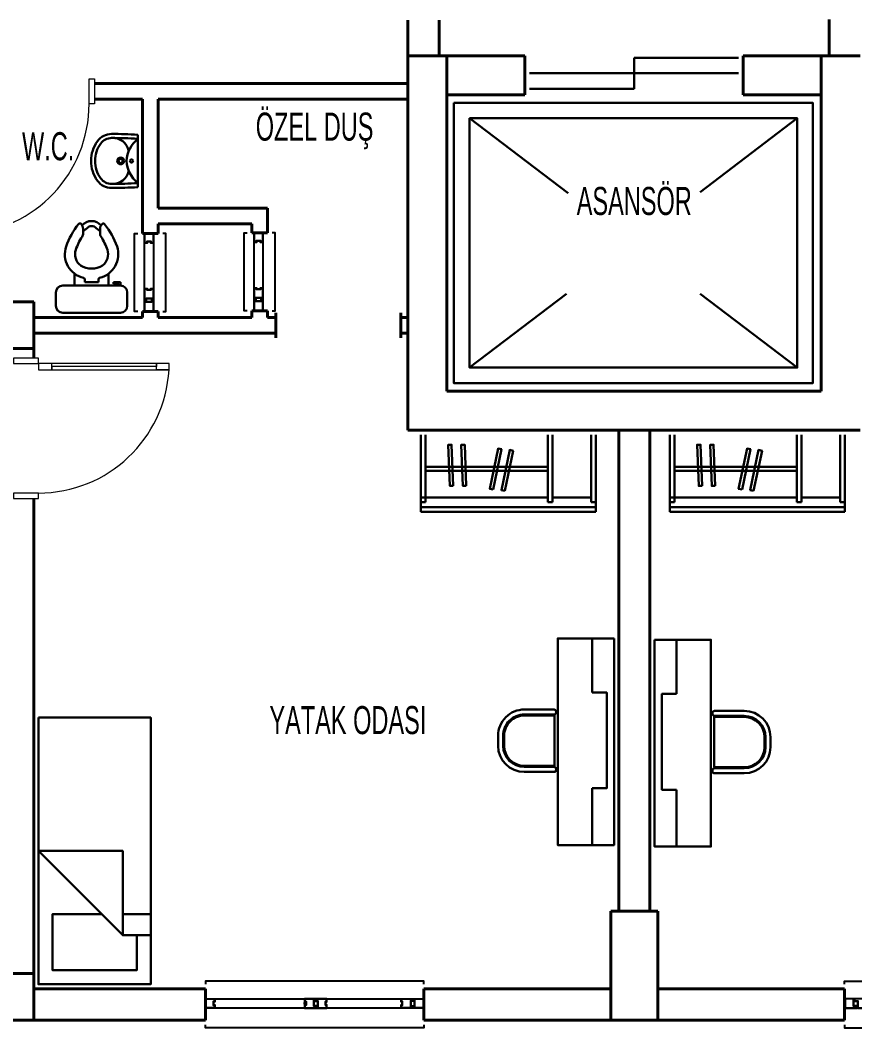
# Model space of a CAD drawing. Header units: millimetres. Extents: x 38 to 2313, y 33 to 1283.
# Drawn here: x 782 to 1317, y 33 to 679 of the extents above; entities that cross this region are included whole.
import ezdxf

# ---------------------------------------------------------------- set-up
doc = ezdxf.new("R2010")
doc.units = ezdxf.units.MM
for name, color, linetype, lineweight in [('duvar_40', 45, 'Continuous', 40), ('PENC_25', 74, 'Continuous', 25), ('TEF', 145, 'Continuous', 30), ('yazı', 253, 'Continuous', 20)]:
    doc.layers.add(name, color=color, linetype=linetype, lineweight=lineweight)
doc.styles.add('ARIAL', font='Arial')

# ---------------------------------------------------------------- blocks, each defined once
blk = doc.blocks.new('3')
at = {"layer": 'duvar_40', "linetype": 'ByBlock', "flags": 128}
for points in [[(900.420829, 37.915077), (900.420829, 57.915077)], [(1040.420829, 37.915077), (1040.420829, 57.915077)]]:
    blk.add_lwpolyline(points, dxfattribs=at)
at = {"layer": 'PENC_25'}
for p, q in [((906.396052, 51.706595), (1025.881829, 51.706595)), ((1025.881829, 45.706592), (906.396052, 45.706592))]:
    blk.add_line(p, q, dxfattribs=at)
at = {"layer": 'PENC_25', "flags": 128}
for points in [[(1040.420829, 60.915077), (1040.420829, 62.915077), (900.420829, 62.915077), (900.420829, 60.915077)], [(1040.420829, 34.915077), (1040.420829, 32.99811), (900.420829, 32.99811), (900.420829, 34.915077)]]:
    blk.add_lwpolyline(points, dxfattribs=at)
for points in [[(900.420829, 51.706595), (900.420829, 45.706592), (900.420829, 45.706592)], [(906.396052, 45.706592), (900.420829, 45.706592), (900.420829, 51.706595), (906.396052, 51.706595), (906.396052, 49.706594), (905.696052, 49.706594), (905.696052, 47.706594), (906.396052, 47.706594)], [(964.058181, 45.706592), (972.058184, 45.706592), (972.058184, 47.206594), (970.058183, 47.206594), (970.058183, 51.706595), (964.058181, 51.706595), (964.058181, 49.706594), (964.758181, 49.706594), (964.758181, 47.706594), (964.058181, 47.706594)], [(978.358186, 51.706595), (970.358183, 51.706595), (970.358183, 50.206594), (972.358184, 50.206594), (972.358184, 45.706592), (978.358186, 45.706592), (978.358186, 47.706594), (977.658186, 47.706594), (977.658186, 49.706594), (978.358186, 49.706594)], [(1025.881829, 51.706595), (1034.096047, 51.706595), (1034.096047, 50.206594), (1032.096046, 50.206594), (1032.096046, 45.706592), (1025.881829, 45.706592), (1025.881829, 47.706594), (1026.581829, 47.706594), (1026.581829, 49.706594), (1025.881829, 49.706594)], [(1040.420829, 45.706592), (1032.396046, 45.706592), (1032.396046, 47.206594), (1034.396047, 47.206594), (1034.396047, 51.706595), (1040.420829, 51.706595), (1040.420829, 48.706594)], [(1040.420829, 51.706595), (1040.420829, 45.706592)], [(906.196052, 45.906592), (900.596048, 45.906592), (900.596048, 51.506595), (906.196052, 51.506595), (906.196052, 49.906594), (905.496052, 49.906594), (905.496052, 47.506594), (906.196052, 47.506594)], [(963.858181, 49.206594), (964.758181, 49.206594), (964.758181, 48.206594), (963.858181, 48.206594)], [(964.258181, 45.906592), (971.858184, 45.906592), (971.858184, 47.006594), (969.858183, 47.006594), (969.858183, 51.506595), (964.258181, 51.506595), (964.258181, 49.906594), (964.958181, 49.906594), (964.958181, 47.506594), (964.258181, 47.506594)], [(978.158186, 51.506595), (970.558183, 51.506595), (970.558183, 50.406594), (972.558184, 50.406594), (972.558184, 45.906592), (978.158186, 45.906592), (978.158186, 47.506594), (977.458186, 47.506594), (977.458186, 49.906594), (978.158186, 49.906594)], [(1026.081829, 51.506595), (1033.896047, 51.506595), (1033.896047, 50.406594), (1031.896046, 50.406594), (1031.896046, 45.906592), (1026.081829, 45.906592), (1026.081829, 47.506594), (1026.781829, 47.506594), (1026.781829, 49.906594), (1026.081829, 49.906594)], [(1039.996049, 45.906592), (1032.596046, 45.906592), (1032.596046, 47.006594), (1034.596047, 47.006594), (1034.596047, 51.506595), (1039.996049, 51.506595), (1039.996049, 49.906594), (1039.996049, 47.506594)]]:
    blk.add_lwpolyline(points, close=True, dxfattribs=at)
blk = doc.blocks.new('4')
at = {"layer": 'duvar_40', "linetype": 'ByBlock', "flags": 128}
for points in [[(1310.090855, 37.915077), (1310.090855, 57.915077)], [(1440.402422, 37.915077), (1440.402422, 57.915077)]]:
    blk.add_lwpolyline(points, dxfattribs=at)
at = {"layer": 'PENC_25'}
for p, q in [((1444.115632, 51.706595), (1324.629854, 51.706595)), ((1324.629854, 45.706592), (1444.115632, 45.706592))]:
    blk.add_line(p, q, dxfattribs=at)
at = {"layer": 'PENC_25', "flags": 128}
for points in [[(1310.090855, 60.915077), (1310.090855, 62.915077), (1450.090855, 62.915077), (1450.090855, 60.915077)], [(1310.090855, 34.915077), (1310.090855, 32.99811), (1450.090855, 32.99811), (1450.090855, 34.915077)]]:
    blk.add_lwpolyline(points, dxfattribs=at)
for points in [[(1310.090855, 51.706595), (1310.090855, 45.706592)], [(1310.090855, 45.706592), (1318.115638, 45.706592), (1318.115638, 47.206594), (1316.115637, 47.206594), (1316.115637, 51.706595), (1310.090855, 51.706595), (1310.090855, 48.706594)], [(1324.629854, 51.706595), (1316.415637, 51.706595), (1316.415637, 50.206594), (1318.415638, 50.206594), (1318.415638, 45.706592), (1324.629854, 45.706592), (1324.629854, 47.706594), (1323.929854, 47.706594), (1323.929854, 49.706594), (1324.629854, 49.706594)], [(1372.153497, 51.706595), (1380.1535, 51.706595), (1380.1535, 50.206594), (1378.153499, 50.206594), (1378.153499, 45.706592), (1372.153497, 45.706592), (1372.153497, 47.706594), (1372.853497, 47.706594), (1372.853497, 49.706594), (1372.153497, 49.706594)], [(1386.453503, 45.706592), (1378.453499, 45.706592), (1378.453499, 47.206594), (1380.4535, 47.206594), (1380.4535, 51.706595), (1386.453503, 51.706595), (1386.453503, 49.706594), (1385.753503, 49.706594), (1385.753503, 47.706594), (1386.453503, 47.706594)], [(1444.115632, 45.706592), (1450.090855, 45.706592), (1450.090855, 51.706595), (1444.115632, 51.706595), (1444.115632, 49.706594), (1444.815632, 49.706594), (1444.815632, 47.706594), (1444.115632, 47.706594)], [(1450.090855, 51.706595), (1450.090855, 45.706592), (1450.090855, 45.706592)], [(1310.515635, 45.906592), (1317.915638, 45.906592), (1317.915638, 47.006594), (1315.915637, 47.006594), (1315.915637, 51.506595), (1310.515635, 51.506595), (1310.515635, 49.906594), (1310.515635, 47.506594)], [(1324.429854, 51.506595), (1316.615637, 51.506595), (1316.615637, 50.406594), (1318.615638, 50.406594), (1318.615638, 45.906592), (1324.429854, 45.906592), (1324.429854, 47.506594), (1323.729854, 47.506594), (1323.729854, 49.906594), (1324.429854, 49.906594)], [(1372.353497, 51.506595), (1379.9535, 51.506595), (1379.9535, 50.406594), (1377.953499, 50.406594), (1377.953499, 45.906592), (1372.353497, 45.906592), (1372.353497, 47.506594), (1373.053497, 47.506594), (1373.053497, 49.906594), (1372.353497, 49.906594)], [(1386.253503, 45.906592), (1378.653499, 45.906592), (1378.653499, 47.006594), (1380.6535, 47.006594), (1380.6535, 51.506595), (1386.253503, 51.506595), (1386.253503, 49.906594), (1385.553503, 49.906594), (1385.553503, 47.506594), (1386.253503, 47.506594)], [(1386.653503, 49.206594), (1385.753503, 49.206594), (1385.753503, 48.206594), (1386.653503, 48.206594)], [(1444.315632, 45.906592), (1449.915635, 45.906592), (1449.915635, 51.506595), (1444.315632, 51.506595), (1444.315632, 49.906594), (1445.015632, 49.906594), (1445.015632, 47.506594), (1444.315632, 47.506594)]]:
    blk.add_lwpolyline(points, close=True, dxfattribs=at)
blk = doc.blocks.new('9')
at = {"layer": 'duvar_40', "linetype": 'ByBlock', "flags": 128}
for points in [[(870.061633, 542.431458), (860.061633, 542.431458)], [(870.061633, 492.431458), (860.061633, 492.431458)]]:
    blk.add_lwpolyline(points, dxfattribs=at)
at = {"layer": 'PENC_25'}
for p, q in [((861.270115, 536.456235), (861.270115, 506.970457)), ((867.270118, 506.970457), (867.270118, 536.456235))]:
    blk.add_line(p, q, dxfattribs=at)
at = {"layer": 'PENC_25', "flags": 128}
for points in [[(857.061633, 492.431458), (855.061633, 492.431458), (855.061633, 542.431458), (857.061633, 542.431458)], [(873.061633, 492.431458), (874.9786, 492.431458), (874.9786, 542.431458), (873.061633, 542.431458)]]:
    blk.add_lwpolyline(points, dxfattribs=at)
for points in [[(861.270115, 542.431458), (867.270118, 542.431458), (867.270118, 542.431458)], [(867.270118, 536.456235), (867.270118, 542.431458), (861.270115, 542.431458), (861.270115, 536.456235), (863.270117, 536.456235), (863.270117, 537.156235), (865.270117, 537.156235), (865.270117, 536.456235)], [(867.070118, 536.656235), (867.070118, 542.256238), (861.470115, 542.256238), (861.470115, 536.656235), (863.070117, 536.656235), (863.070117, 537.356235), (865.470117, 537.356235), (865.470117, 536.656235)], [(861.270115, 506.970457), (861.270115, 498.75624), (862.770117, 498.75624), (862.770117, 500.756241), (867.270118, 500.756241), (867.270118, 506.970457), (865.270117, 506.970457), (865.270117, 506.270457), (863.270117, 506.270457), (863.270117, 506.970457)], [(861.470115, 506.770457), (861.470115, 498.95624), (862.570117, 498.95624), (862.570117, 500.956241), (867.070118, 500.956241), (867.070118, 506.770457), (865.470117, 506.770457), (865.470117, 506.070457), (863.070117, 506.070457), (863.070117, 506.770457)], [(867.270118, 492.431458), (867.270118, 500.456241), (865.770117, 500.456241), (865.770117, 498.45624), (861.270115, 498.45624), (861.270115, 492.431458), (864.270117, 492.431458)], [(867.070118, 492.856238), (867.070118, 500.256241), (865.970117, 500.256241), (865.970117, 498.25624), (861.470115, 498.25624), (861.470115, 492.856238), (863.070117, 492.856238), (865.470117, 492.856238)], [(861.270115, 492.431458), (867.270118, 492.431458)]]:
    blk.add_lwpolyline(points, close=True, dxfattribs=at)
blk = doc.blocks.new('10')
at = {"layer": 'duvar_40', "linetype": 'ByBlock', "flags": 128}
for points in [[(940.247626, 542.885719), (930.247626, 542.885719)], [(940.247626, 492.885719), (930.247626, 492.885719)]]:
    blk.add_lwpolyline(points, dxfattribs=at)
at = {"layer": 'PENC_25'}
for p, q in [((931.456108, 536.910496), (931.456108, 507.424718)), ((937.456111, 507.424718), (937.456111, 536.910496))]:
    blk.add_line(p, q, dxfattribs=at)
at = {"layer": 'PENC_25', "flags": 128}
for points in [[(927.247626, 492.885719), (925.247626, 492.885719), (925.247626, 542.885719), (927.247626, 542.885719)], [(943.247626, 492.885719), (945.164593, 492.885719), (945.164593, 542.885719), (943.247626, 542.885719)]]:
    blk.add_lwpolyline(points, dxfattribs=at)
for points in [[(931.456108, 542.885719), (937.456111, 542.885719), (937.456111, 542.885719)], [(937.456111, 536.910496), (937.456111, 542.885719), (931.456108, 542.885719), (931.456108, 536.910496), (933.456109, 536.910496), (933.456109, 537.610496), (935.456109, 537.610496), (935.456109, 536.910496)], [(937.256111, 537.110496), (937.256111, 542.710499), (931.656108, 542.710499), (931.656108, 537.110496), (933.256109, 537.110496), (933.256109, 537.810496), (935.656109, 537.810496), (935.656109, 537.110496)], [(931.456108, 507.424718), (931.456108, 499.210501), (932.956109, 499.210501), (932.956109, 501.210502), (937.456111, 501.210502), (937.456111, 507.424718), (935.456109, 507.424718), (935.456109, 506.724718), (933.456109, 506.724718), (933.456109, 507.424718)], [(931.656108, 507.224718), (931.656108, 499.410501), (932.756109, 499.410501), (932.756109, 501.410502), (937.256111, 501.410502), (937.256111, 507.224718), (935.656109, 507.224718), (935.656109, 506.524718), (933.256109, 506.524718), (933.256109, 507.224718)], [(937.456111, 492.885719), (937.456111, 500.910502), (935.956109, 500.910502), (935.956109, 498.910501), (931.456108, 498.910501), (931.456108, 492.885719), (934.456109, 492.885719)], [(937.256111, 493.310499), (937.256111, 500.710502), (936.156109, 500.710502), (936.156109, 498.710501), (931.656108, 498.710501), (931.656108, 493.310499), (933.256109, 493.310499), (935.656109, 493.310499)], [(931.456108, 492.885719), (937.456111, 492.885719)]]:
    blk.add_lwpolyline(points, close=True, dxfattribs=at)
blk = doc.blocks.new('kapı6')
at = {"layer": 'PENC_25', "lineweight": 20}
for p, q in [((409272.806571, -107949.590212), (409272.806571, -107933.590067)), ((409272.806571, -107933.590118), (409276.27915, -107933.590118)), ((409272.806571, -107949.590263), (409272.806571, -107933.590118)), ((409272.806571, -107933.590169), (409276.27915, -107933.590169)), ((409276.27915, -107933.590118), (409276.27915, -107949.590212)), ((409276.27915, -107933.590169), (409276.27915, -107949.590263)), ((409359.333993, -107949.590212), (409359.333993, -107933.590118)), ((409359.333993, -107933.590118), (409362.806571, -107933.590118)), ((409359.333993, -107949.590263), (409359.333993, -107933.590169)), ((409359.333993, -107933.590169), (409362.806571, -107933.590169)), ((409362.806571, -107933.590067), (409362.806571, -107949.590212)), ((409362.806571, -107933.590118), (409362.806571, -107949.590263)), ((409276.27915, -107949.590212), (409272.806571, -107949.590212)), ((409276.27915, -107949.590263), (409272.806571, -107949.590263)), ((409362.806571, -107949.590212), (409359.333993, -107949.590212)), ((409362.806571, -107949.590263), (409359.333993, -107949.590263)), ((409280.27915, -108033.313617), (409276.27915, -108033.313617)), ((409280.27915, -108033.313668), (409276.27915, -108033.313668))]:
    blk.add_line(p, q, dxfattribs=at)
at = {"layer": 'PENC_25', "lineweight": 20, "flags": 128}
for points in [[(409276.27915, -108033.313617), (409276.27915, -107949.590212), (409280.27915, -107949.590212), (409280.27915, -108033.313617), (409280.27915, -108025.241181), (409276.27915, -108025.241181), (409278.27915, -108025.241181), (409278.27915, -107958.152114), (409280.27915, -107958.152114), (409276.27915, -107958.152114)], [(409276.27915, -108033.313668), (409276.27915, -107949.590263), (409280.27915, -107949.590263), (409280.27915, -108033.313668), (409280.27915, -108025.241232), (409276.27915, -108025.241232), (409278.27915, -108025.241232), (409278.27915, -107958.152166), (409280.27915, -107958.152166), (409276.27915, -107958.152166)]]:
    blk.add_lwpolyline(points, dxfattribs=at)
at = {"layer": 'PENC_25', "lineweight": 20}
for centre in [(409275.531904, -107949.601513), (409275.531904, -107949.601565)]:
    blk.add_arc(centre, 83.80209, 273.247447, 0.007727, dxfattribs=at)
blk = doc.blocks.new('kapı10')
at = {"layer": 'PENC_25', "lineweight": 20}
for p, q in [((409326.87715, -108112.661471), (409310.877006, -108112.661471)), ((409310.877057, -108112.661471), (409310.877057, -108116.134049)), ((409326.87715, -108116.134049), (409326.87715, -108112.661471)), ((409310.877057, -108116.134049), (409326.87715, -108116.134049)), ((409410.600556, -108120.134049), (409410.600556, -108116.134049)), ((409310.876955, -108202.661471), (409326.877099, -108202.661471)), ((409326.877099, -108199.188892), (409310.877006, -108199.188892)), ((409310.877006, -108199.188892), (409310.877006, -108202.661471)), ((409326.877099, -108202.661471), (409326.877099, -108199.188892))]:
    blk.add_line(p, q, dxfattribs=at)
at = {"layer": 'PENC_25', "lineweight": 20, "flags": 128}
blk.add_lwpolyline([(409410.600556, -108116.134049), (409326.87715, -108116.134049), (409326.87715, -108120.134049), (409410.600556, -108120.134049), (409402.52812, -108120.134049), (409402.52812, -108116.134049), (409402.52812, -108118.134049), (409335.439053, -108118.134049), (409335.439053, -108120.134049), (409335.439053, -108116.134049)], dxfattribs=at)
at = {"layer": 'PENC_25', "lineweight": 20}
blk.add_arc((409326.888401, -108115.386804), 83.80209, 269.992273, 356.752553, dxfattribs=at)
blk = doc.blocks.new('YAT80')
at = {"flags": 128}
blk.add_lwpolyline([(80, -190), (80, 0), (0, 0), (0, -190)], close=True, dxfattribs=at)
for points in [[(35, -50), (70, -50), (70, -10), (10, -10), (10, -35)], [(0, -35), (20, -35), (80, -95), (20, -95), (20, -35)], [(0, -50), (20, -50)]]:
    blk.add_lwpolyline(points, dxfattribs=at)
blk = doc.blocks.new('KSDLFGD')
at = {"layer": 'TEF'}
for p, q in [((134866.600126, -16275.379659), (134817.296422, -16275.379659)), ((134817.296422, -16275.379659), (134817.296422, -16387.673889)), ((134820.330496, -16275.379659), (134820.330496, -16387.673889)), ((134823.36457, -16278.413733), (134823.36457, -16275.379659)), ((134866.600126, -16278.413733), (134823.36457, -16278.413733)), ((134826.398644, -16278.413733), (134826.398644, -16303.170751)), ((134826.398644, -16279.260006), (134826.398644, -16303.170751)), ((134866.600126, -16303.170751), (134823.36457, -16303.170751)), ((134823.36457, -16303.170751), (134823.36457, -16306.204826)), ((134866.600126, -16306.204826), (134823.36457, -16306.204826)), ((134826.398644, -16306.204826), (134826.398644, -16387.673889)), ((134843.524714, -16306.204826), (134843.524714, -16384.639815)), ((134846.159498, -16306.204826), (134846.159498, -16384.639815)), ((134866.600126, -16384.639815), (134823.36457, -16384.639815)), ((134823.36457, -16384.639815), (134823.36457, -16387.673889)), ((134866.600126, -16387.673889), (134817.296422, -16387.673889))]:
    blk.add_line(p, q, dxfattribs=at)
at = {"layer": 'TEF', "flags": 128}
for points in [[(134830.684838, -16333.87928), (134856.481654, -16328.519177), (134856.928555, -16330.669996), (134831.131739, -16336.030099), (134830.684838, -16333.87928)], [(134831.563103, -16341.348265), (134857.359919, -16335.988161), (134857.80682, -16338.138981), (134832.010003, -16343.499084), (134831.563103, -16341.348265)], [(134834.00058, -16358.506893), (134860.327309, -16359.560359), (134860.239476, -16361.75536), (134833.912747, -16360.701894), (134834.00058, -16358.506893)], [(134834.00058, -16366.867322), (134860.327309, -16367.920787), (134860.239476, -16370.115788), (134833.912747, -16369.062323), (134834.00058, -16366.867322)]]:
    blk.add_lwpolyline(points, dxfattribs=at)
blk = doc.blocks.new('kljdfkdlfkşdfglk')
at = {"layer": 'TEF'}
for p, q in [((50363.007499, 6162.783454), (50363.007499, 6140.062408)), ((50364.540832, 6164.316787), (50365.307499, 6164.316787)), ((50366.840832, 6162.783454), (50366.840832, 6140.062408)), ((50405.940832, 6163.062408), (50367.607499, 6163.062408)), ((50367.607499, 6163.062408), (50367.607499, 6140.062408)), ((50405.940832, 6140.062408), (50405.940832, 6163.062408)), ((50406.707499, 6140.062408), (50406.707499, 6162.783454)), ((50408.240832, 6164.316787), (50409.007499, 6164.316787)), ((50410.540832, 6140.062408), (50410.540832, 6162.783454)), ((50382.940832, 6124.729075), (50390.607499, 6124.729075)), ((50382.940832, 6123.962408), (50390.607499, 6123.962408)), ((50382.940832, 6120.129075), (50390.607499, 6120.129075))]:
    blk.add_line(p, q, dxfattribs=at)
at = {"layer": 'TEF', "flags": 128}
blk.add_lwpolyline([(50308.842059, 6208.377787), (50308.842059, 6165.473303), (50466.28789, 6165.473303), (50466.28789, 6208.377787)], close=True, dxfattribs=at)
at = {"layer": 'TEF', "ltscale": 0.3, "flags": 128}
for points in [[(50350.117581, 6191.797921), (50350.117581, 6202.774942), (50422.998075, 6202.774942), (50422.998075, 6191.797921)], [(50308.842059, 6191.797921), (50350.117581, 6191.797921)], [(50422.998075, 6191.797921), (50466.28789, 6191.797921)]]:
    blk.add_lwpolyline(points, dxfattribs=at)
at = {"layer": 'TEF', "flags": 128}
for points in [[(50367.607499, 6150.858833), (50366.840832, 6150.858833)], [(50406.707499, 6150.858833), (50405.940832, 6150.858833)]]:
    blk.add_lwpolyline(points, dxfattribs=at)
at = {"layer": 'TEF'}
for centre, radius, start, end in [((50364.540832, 6162.783454), 1.533333, 90, 180), ((50365.307499, 6162.783454), 1.533333, 0, 90), ((50408.240832, 6162.783454), 1.533333, 90, 180), ((50409.007499, 6162.783454), 1.533333, 0, 90), ((50382.940832, 6140.062408), 19.933333, 180, 270), ((50382.940832, 6140.062408), 16.1, 180, 270), ((50382.940832, 6140.062408), 15.333333, 180, 270), ((50390.607499, 6140.062408), 16.1, 270, 0), ((50390.607499, 6140.062408), 15.333333, 270, 0), ((50390.607499, 6140.062408), 19.933333, 270, 0)]:
    blk.add_arc(centre, radius, start, end, dxfattribs=at)
blk = doc.blocks.new('ö_nklnlşfdndfnşnklm')
at = {"layer": 'TEF'}
for p, q in [((55836.619492, 10355.704601), (55836.619492, 10344.949046)), ((55887.708381, 10361.082379), (55841.99727, 10361.082379)), ((55893.086159, 10344.949046), (55893.086159, 10355.704601)), ((55841.99727, 10339.571268), (55887.708381, 10339.571268)), ((55851.408381, 10330.160157), (55851.408381, 10339.571268)), ((55878.29727, 10330.160157), (55878.29727, 10339.571268)), ((55886.363937, 10338.226823), (55886.363937, 10339.571268)), ((55887.708381, 10339.571268), (55887.708381, 10336.882379)), ((55859.475048, 10336.882379), (55859.475048, 10334.8249)), ((55870.230603, 10336.882379), (55859.475048, 10336.882379)), ((55870.230603, 10334.8249), (55870.230603, 10336.882379)), ((55882.330603, 10336.882379), (55882.330603, 10338.226823)), ((55882.330603, 10338.226823), (55886.363937, 10338.226823)), ((55887.708381, 10336.882379), (55882.330603, 10336.882379)), ((55858.130603, 10298.077512), (55858.130603, 10294.591908)), ((55861.283094, 10294.045599), (55858.130603, 10296.382189)), ((55868.422557, 10294.045599), (55871.575048, 10296.382189)), ((55871.575048, 10298.077512), (55871.575048, 10294.692432))]:
    blk.add_line(p, q, dxfattribs=at)
for centre, radius, start, end in [((55841.99727, 10355.704601), 5.377778, 90, 180), ((55887.708381, 10355.704601), 5.377778, 0, 90), ((55841.99727, 10344.949046), 5.377778, 180, 270), ((55887.708381, 10344.949046), 5.377778, 270, 0), ((55863.105048, 10314.699046), 19.387056, 103.883364, 198.183653), ((55858.130603, 10334.8249), 1.344444, 283.883364, 0), ((55871.575048, 10334.8249), 1.344444, 180, 256.116636), ((55866.600603, 10314.699046), 19.387056, 341.816347, 76.116636), ((55863.105048, 10314.699046), 11.320389, 127.108298, 198.183653), ((55864.852826, 10309.675938), 16.450886, 57.797266, 122.202734), ((55866.600603, 10314.699046), 11.320389, 341.816347, 52.891702), ((55901.825048, 10328.815712), 60.593291, 199.440035, 218.734582), ((55901.825048, 10328.815712), 52.526624, 199.440035, 212.062492), ((55827.880603, 10328.815712), 52.526624, 327.937508, 340.559965), ((55827.880603, 10328.815712), 60.593291, 321.334991, 340.559965), ((55852.752826, 10298.077512), 5.377778, 0, 32.062492), ((55876.952826, 10298.077512), 5.377778, 147.937508, 180), ((55852.752826, 10294.591908), 5.377778, 315.060102, 0), ((55864.852826, 10298.789786), 10.307407, 223.602819, 316.397181), ((55864.852826, 10297.445341), 4.929629, 223.602819, 316.397181), ((55876.952826, 10294.692432), 5.377778, 180, 225.837529), ((55855.607813, 10291.742904), 1.344444, 218.734582, 315.060102), ((55874.142821, 10291.799051), 1.344444, 225.837529, 321.334991)]:
    blk.add_arc(centre, radius, start, end, dxfattribs=at)
blk = doc.blocks.new('LAV60')
for p in [(-29.2, 0), (29.2, 0)]:
    blk.add_line(p, (0, 0))
for centre, radius, start, end in [((1.524505, 21.219782), 33.623052, 219.131926, 267.401257), ((-1.524505, 21.219782), 33.623052, 272.598743, 320.868074), ((469.934198, -29.411768), 500, 176.627713, 179.95958), ((-7.572617, -27.695218), 18.04026, 100.951922, 184.147602), ((469.934198, -29.411768), 495.5, 176.597051, 179.95958), ((0, -7), 1.75, 90, 270), ((0, -7), 1.75, 270, 90), ((7.572617, -27.695218), 18.04026, 355.852398, 79.048078), ((-469.934198, -29.411768), 495.5, 0.04042, 3.402949), ((-469.934198, -29.411768), 500, 0.04042, 3.372287), ((0, -19), 3.75, 90, 270), ((0, -19), 2.3, 90, 270), ((0, -19), 3.75, 270, 90), ((0, -19), 2.3, 270, 90), ((-10.565682, -29.072795), 19.5, 179.95958, 234.056843), ((-10.565682, -29.072795), 15, 179.95958, 234.056843), ((10.565682, -29.072795), 15, 305.943157, 0.04042), ((10.565682, -29.072795), 19.5, 305.943157, 0.04042), ((0, -14.5), 37.5, 234.056843, 270), ((0, -14.5), 33, 234.056843, 270), ((0, -14.5), 33, 270, 305.943157), ((0, -14.5), 37.5, 270, 305.943157)]:
    blk.add_arc(centre, radius, start, end)

msp = doc.modelspace()

# ---------------------------------------------------------------- linework, layer by layer
at = {"layer": 'duvar_40', "linetype": 'ByBlock'}
for p, q in [((1030.24913, 656.235567), (1030.24913, 679.188196)), ((1050.24913, 656.235567), (1050.24913, 679.188196)), ((1300.262553, 656.236965), (1300.262553, 679.683754)), ((1030.24913, 656.236965), (1030.262553, 416.236926)), ((1055.249106, 656.236965), (1030.24913, 656.235567)), ((1055.249106, 441.236902), (1055.249106, 656.236965)), ((1055.249106, 656.236965), (1105.249106, 656.236965)), ((1055.249106, 656.236965), (1055.249106, 631.236965)), ((1105.249106, 656.236965), (1105.249106, 631.236965)), ((1245.262577, 656.236965), (1295.262577, 656.236965)), ((1245.262577, 656.236965), (1245.262577, 631.236965)), ((1320.262553, 656.236965), (1295.262577, 656.236965)), ((1295.262577, 656.236965), (1295.262577, 441.236902)), ((1295.262577, 656.236965), (1295.262577, 631.236965)), ((829.350343, 638.559692), (1030.250119, 638.559692)), ((1019.067281, 638.559692), (1030.235921, 638.559692)), ((829.350343, 628.559692), (860.061633, 628.559692)), ((860.061633, 542.431458), (860.061633, 628.559692)), ((870.061633, 628.559692), (1030.250678, 628.559692)), ((870.061633, 628.559692), (870.061633, 558.544712)), ((1019.067281, 628.559692), (1030.262146, 628.559692)), ((1055.249106, 631.236965), (1105.249106, 631.236965)), ((1245.262577, 631.236965), (1295.262577, 631.236965)), ((870.061633, 558.544712), (940.247626, 558.544712)), ((940.247626, 558.544712), (940.247626, 542.885719)), ((930.247626, 548.544712), (870.061633, 548.544712)), ((870.061633, 548.544712), (870.061633, 542.431458)), ((930.247626, 542.885719), (930.247626, 548.544712)), ((720.420829, 498.559692), (790.420829, 498.559692)), ((790.420829, 498.559692), (790.420829, 468.559692)), ((860.061633, 488.559692), (860.061633, 492.431458)), ((870.061633, 492.431458), (870.061633, 488.559692)), ((930.247626, 488.559692), (930.247626, 492.885719)), ((940.247626, 492.885719), (940.247626, 488.559692)), ((945.627256, 491.559692), (945.627256, 475.559692)), ((1025.627256, 491.559692), (1025.627256, 475.559692)), ((790.420829, 488.559692), (860.061633, 488.559692)), ((870.061633, 488.559692), (930.247626, 488.559692)), ((940.247626, 488.559692), (945.627256, 488.559692)), ((1025.627256, 488.559692), (1030.258508, 488.559692)), ((790.420829, 478.559692), (945.627256, 478.559692)), ((1025.627256, 478.559692), (1030.259068, 478.559692)), ((790.420829, 468.559692), (720.420829, 468.559692)), ((790.420829, 468.559692), (790.420829, 462.48839)), ((1295.262577, 441.236902), (1055.249106, 441.236902)), ((1030.262553, 416.236926), (1320.262553, 416.236926)), ((1165.386552, 107.915077), (1165.386552, 416.236926)), ((1185.386552, 107.915077), (1185.386552, 416.236926)), ((790.420829, 372.48839), (790.420829, 67.915077)), ((1160.386552, 37.915077), (1160.386552, 107.915077)), ((1160.386552, 107.915077), (1190.386552, 107.915077)), ((1190.386552, 107.915077), (1190.386552, 37.915077)), ((720.420829, 67.915077), (790.420829, 67.915077)), ((790.420829, 67.915077), (790.420829, 37.915077)), ((790.420829, 57.915077), (900.420829, 57.915077)), ((1040.420829, 57.915077), (1160.402422, 57.915077)), ((1190.402422, 57.915077), (1310.090855, 57.915077)), ((790.420829, 37.915077), (720.420829, 37.915077)), ((790.420829, 37.915077), (900.420829, 37.915077)), ((1040.420829, 37.915077), (1160.402422, 37.915077)), ((1190.386552, 37.915077), (1160.386552, 37.915077)), ((1190.402422, 37.915077), (1310.090855, 37.915077))]:
    msp.add_line(p, q, dxfattribs=at)
at = {"layer": 'TEF', "linetype": 'ByBlock'}
for p, q in [((1175.262577, 655.115532), (1175.262577, 635.115532)), ((1175.262577, 655.115532), (1242.262577, 655.115532)), ((1108.249106, 645.115532), (1242.262577, 645.115532)), ((1108.249106, 635.115532), (1175.262577, 635.115532)), ((1069.794115, 616.24571), (1132.956752, 568.16923)), ((1279.819895, 616.24571), (1217.532195, 568.835192)), ((1131.988388, 503.723201), (1069.794115, 456.383796)), ((1217.6182, 503.72885), (1279.819895, 456.383796))]:
    msp.add_line(p, q, dxfattribs=at)
at = {"layer": 'TEF', "linetype": 'ByBlock', "flags": 128}
for points in [[(1059.794115, 626.24571), (1289.819895, 626.24571), (1289.819895, 446.383796), (1059.794115, 446.383796)], [(1069.794115, 616.24571), (1279.819895, 616.24571), (1279.819895, 456.383796), (1069.794115, 456.383796)]]:
    msp.add_lwpolyline(points, close=True, dxfattribs=at)

# ---------------------------------------------------------------- block references
for name in ['10', '9', '3', '4']:
    msp.add_blockref(name, (0, 0))
at = {"layer": 'PENC_25', "linetype": 'ByBlock'}
for name in ['kapı6', 'kapı10']:
    msp.add_blockref(name, (-408533.456228, 108575.149861), dxfattribs=at)
at = {"layer": 'TEF'}
for name, p, xscale, yscale, zscale, rotation in [('LAV60', (857.061633, 588.907339), -0.576, 0.576, 0.576, 270), ('kljdfkdlfkşdfglk', (-4065.721059, 42648.064677), -0.842105, -0.842105, -0.842105, 90), ('kljdfkdlfkşdfglk', (6416.494162, 42647.189678), 0.842105, -0.842105, -0.842105, 270)]:
    msp.add_blockref(name, p, dxfattribs=dict(at, xscale=xscale, yscale=yscale, zscale=zscale, rotation=rotation))
at = {"layer": 'TEF', "linetype": 'ByBlock', "rotation": 180}
for name, p, xscale, yscale, zscale in [('ö_nklnlşfdndfnşnklm', (-44423.081799, 8884.036405), -0.81, 0.81, 0.81), ('YAT80', (865.420829, 60.915077), 0.9, 0.9, 0.9)]:
    msp.add_blockref(name, p, dxfattribs=dict(at, xscale=xscale, yscale=yscale, zscale=zscale))
at = {"layer": 'TEF', "xscale": -1, "rotation": 270}
for p in [(17426.197624, -134453.3632), (17585.775184, -134453.3632)]:
    msp.add_blockref('KSDLFGD', p, dxfattribs=at)

# ---------------------------------------------------------------- texts
at = {"layer": 'yazı', "style": 'ARIAL', "width": 0.6}
for s, p in [('ÖZEL DUŞ', (932.705709, 601.924318)), ('W.C.', (782.865016, 589.344977)), ('ASANSÖR', (1138.46184, 554.233501)), ('YATAK ODASI', (941.470678, 221.345897))]:
    msp.add_text(s, height=18, dxfattribs=at).set_placement(p)

doc.saveas('drawing.dxf')
